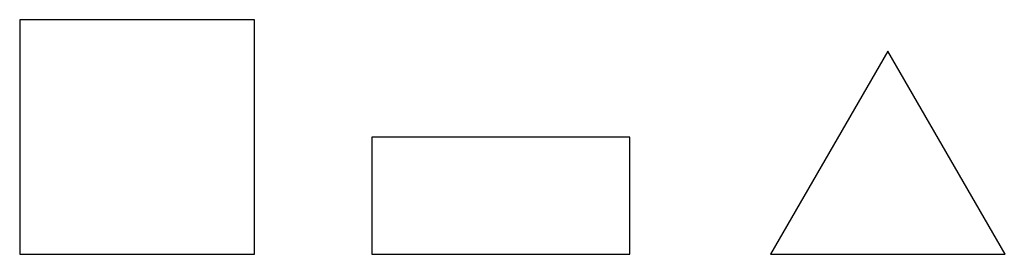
# Model space of a CAD drawing. Header units: inches. Extents: x 0 to 42, y 0 to 10.
import ezdxf

# ---------------------------------------------------------------- set-up
doc = ezdxf.new("R2010")
doc.units = ezdxf.units.IN
doc.header["$MEASUREMENT"] = 0

msp = doc.modelspace()

# ---------------------------------------------------------------- linework, layer by layer
for p, q in [((37, 8.66), (32, 0)), ((42, 0), (37, 8.66)), ((26, 5), (15, 5)), ((15, 5), (15, 0)), ((26, 0), (26, 5)), ((15, 0), (26, 0)), ((32, 0), (42, 0))]:
    msp.add_line(p, q)
msp.add_lwpolyline([(0, 0), (10, 0), (10, 10), (0, 10), (0, 0)])

doc.saveas('drawing.dxf')
